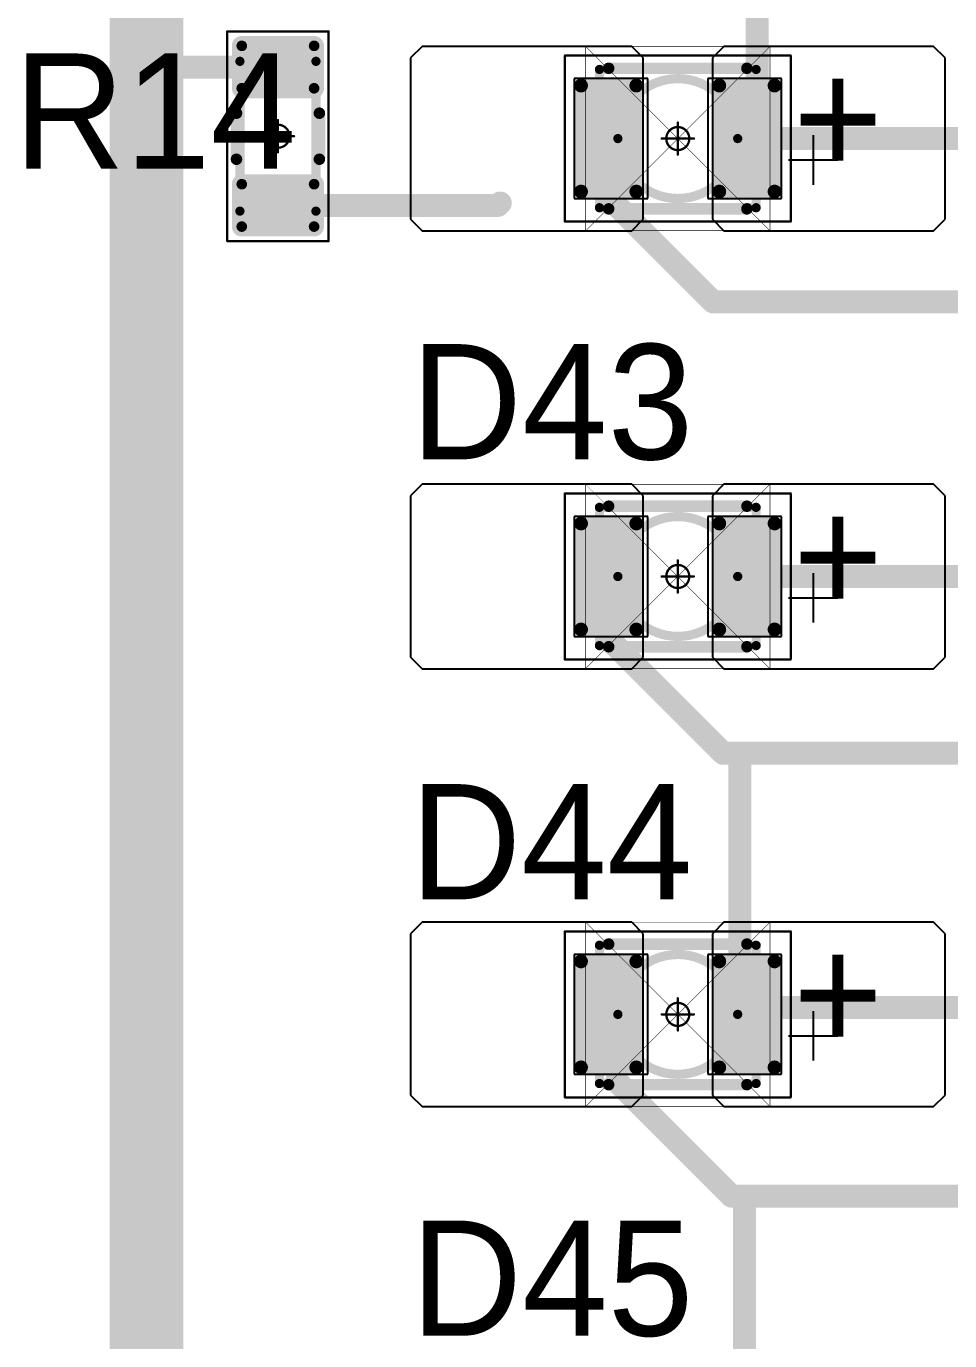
# Model space of a CAD drawing. Header units: millimetres. Extents: x 0 to 273, y 0 to 149.
# Drawn here: x 129.86 to 149.9, y 74.42 to 102.94 of the extents above; entities that cross this region are included whole.
import ezdxf

# ---------------------------------------------------------------- set-up
doc = ezdxf.new("R2010")
doc.units = ezdxf.units.MM
for name, color, linetype in [('Mechanical13', 56, 'Continuous'), ('Mechanical15', 56, 'Continuous'), ('Mechanical2', 216, 'Continuous'), ('TopLayer', 1, 'Continuous'), ('TopOverlay', 2, 'Continuous'), ('TopPaste', 8, 'Continuous'), ('TopSolder', 216, 'Continuous')]:
    doc.layers.add(name, color=color, linetype=linetype)

# ---------------------------------------------------------------- blocks, each defined once
blk = doc.blocks.new('RC1206S_78')
at = {"layer": 'Mechanical13', "const_width": 0.2}
for points in [[(1.625, 0.825), (-1.625, 0.825)], [(-1.625, -0.825), (-1.625, 0.825)], [(1.625, -0.825), (1.625, 0.825)], [(1.625, -0.825), (-1.625, -0.825)]]:
    blk.add_lwpolyline(points, dxfattribs=at)
at = {"layer": 'Mechanical13', "const_width": 0.1}
for points in [[(-1.675, 0.825, 1), (-1.575, 0.825, 1)], [(-1.675, 0.825, 1), (-1.575, 0.825, 1)], [(1.575, 0.825, 1), (1.675, 0.825, 1)], [(1.575, 0.825, 1), (1.675, 0.825, 1)], [(-1.675, -0.825, 1), (-1.575, -0.825, 1)], [(-1.675, -0.825, 1), (-1.575, -0.825, 1)], [(1.575, -0.825, 1), (1.675, -0.825, 1)], [(1.575, -0.825, 1), (1.675, -0.825, 1)]]:
    blk.add_lwpolyline(points, format="xyb", close=True, dxfattribs=at)
at = {"layer": 'Mechanical15', "const_width": 0.05}
for points in [[(2.275, 1.1), (-2.275, 1.1)], [(-2.275, -1.1), (-2.275, 1.1)], [(2.275, -1.1), (2.275, 1.1)], [(0, -0.35), (0, 0.35)], [(0.35, 0), (-0.35, 0)], [(2.275, -1.1), (-2.275, -1.1)]]:
    blk.add_lwpolyline(points, dxfattribs=at)
at = {"layer": 'Mechanical15'}
for points, const_width in [([(-2.287, 1.1, 1), (-2.262, 1.1, 1)], 0.025), ([(-2.287, 1.1, 1), (-2.262, 1.1, 1)], 0.025), ([(2.262, 1.1, 1), (2.287, 1.1, 1)], 0.025), ([(2.262, 1.1, 1), (2.287, 1.1, 1)], 0.025), ([(-0.012, 0.35, 1), (0.012, 0.35, 1)], 0.025), ([(-0.362, 0, 1), (-0.337, 0, 1)], 0.025), ([(0.25, 0, 1), (-0.25, 0, 1)], 0.05), ([(-0.262, 0, 1), (-0.238, 0, 1)], 0.025), ([(0.238, 0, 1), (0.262, 0, 1)], 0.025), ([(0.337, 0, 1), (0.362, 0, 1)], 0.025), ([(-0.012, -0.35, 1), (0.012, -0.35, 1)], 0.025), ([(-2.287, -1.1, 1), (-2.262, -1.1, 1)], 0.025), ([(-2.287, -1.1, 1), (-2.262, -1.1, 1)], 0.025), ([(2.262, -1.1, 1), (2.287, -1.1, 1)], 0.025), ([(2.262, -1.1, 1), (2.287, -1.1, 1)], 0.025)]:
    blk.add_lwpolyline(points, format="xyb", close=True, dxfattribs=dict(at, const_width=const_width))
at = {"layer": 'TopLayer', "const_width": 0.115}
for points in [[(-2.018, 0.785, 1), (-1.903, 0.785, 1)], [(-1.098, 0.785, 1), (-0.983, 0.785, 1)], [(0.983, 0.785, 1), (1.098, 0.785, 1)], [(1.903, 0.785, 1), (2.018, 0.785, 1)], [(-2.018, -0.785, 1), (-1.903, -0.785, 1)], [(-1.098, -0.785, 1), (-0.983, -0.785, 1)], [(0.983, -0.785, 1), (1.098, -0.785, 1)], [(1.903, -0.785, 1), (2.018, -0.785, 1)]]:
    blk.add_lwpolyline(points, format="xyb", close=True, dxfattribs=at)
at = {"layer": 'TopLayer'}
for points in [[(-1.96, -0.9), (-1.04, -0.9), (-1.96, 0.9), (-1.04, 0.9)], [(1.04, -0.9), (1.96, -0.9), (1.04, 0.9), (1.96, 0.9)], [(-2.075, -0.785), (-0.925, -0.785), (-2.075, 0.785), (-0.925, 0.785)], [(0.925, -0.785), (2.075, -0.785), (0.925, 0.785), (2.075, 0.785)]]:
    blk.add_solid(points, dxfattribs=at)
at = {"layer": 'TopOverlay', "const_width": 0.25}
for points in [[(0.5, 0.9), (-0.5, 0.9)], [(0.5, -0.9), (-0.5, -0.9)]]:
    blk.add_lwpolyline(points, dxfattribs=at)
at = {"layer": 'TopOverlay', "const_width": 0.125}
for points in [[(-0.562, 0.9, 1), (-0.437, 0.9, 1)], [(0.437, 0.9, 1), (0.562, 0.9, 1)], [(-0.562, -0.9, 1), (-0.437, -0.9, 1)], [(0.437, -0.9, 1), (0.562, -0.9, 1)]]:
    blk.add_lwpolyline(points, format="xyb", close=True, dxfattribs=at)
at = {"layer": 'TopPaste', "const_width": 0.09}
for points in [[(-2.005, 0.785, 1), (-1.915, 0.785, 1)], [(-1.085, 0.785, 1), (-0.995, 0.785, 1)], [(0.995, 0.785, 1), (1.085, 0.785, 1)], [(1.915, 0.785, 1), (2.005, 0.785, 1)], [(-2.005, -0.785, 1), (-1.915, -0.785, 1)], [(-1.085, -0.785, 1), (-0.995, -0.785, 1)], [(0.995, -0.785, 1), (1.085, -0.785, 1)], [(1.915, -0.785, 1), (2.005, -0.785, 1)]]:
    blk.add_lwpolyline(points, format="xyb", close=True, dxfattribs=at)
at = {"layer": 'TopPaste'}
for points in [[(-1.96, -0.875), (-1.04, -0.875), (-1.96, 0.875), (-1.04, 0.875)], [(1.04, -0.875), (1.96, -0.875), (1.04, 0.875), (1.96, 0.875)], [(-2.05, -0.785), (-0.95, -0.785), (-2.05, 0.785), (-0.95, 0.785)], [(0.95, -0.785), (2.05, -0.785), (0.95, 0.785), (2.05, 0.785)]]:
    blk.add_solid(points, dxfattribs=at)
at = {"layer": 'TopSolder', "const_width": 0.215}
for points in [[(-2.068, 0.785, 1), (-1.853, 0.785, 1)], [(-1.148, 0.785, 1), (-0.933, 0.785, 1)], [(0.933, 0.785, 1), (1.148, 0.785, 1)], [(1.853, 0.785, 1), (2.068, 0.785, 1)], [(-2.068, -0.785, 1), (-1.853, -0.785, 1)], [(-1.148, -0.785, 1), (-0.933, -0.785, 1)], [(0.933, -0.785, 1), (1.148, -0.785, 1)], [(1.853, -0.785, 1), (2.068, -0.785, 1)]]:
    blk.add_lwpolyline(points, format="xyb", close=True, dxfattribs=at)
at = {"layer": 'TopSolder'}
for points in [[(-1.96, -1), (-1.04, -1), (-1.96, 1), (-1.04, 1)], [(1.04, -1), (1.96, -1), (1.04, 1), (1.96, 1)], [(-2.175, -0.785), (-0.825, -0.785), (-2.175, 0.785), (-0.825, 0.785)], [(0.825, -0.785), (2.175, -0.785), (0.825, 0.785), (2.175, 0.785)]]:
    blk.add_solid(points, dxfattribs=at)
blk = doc.blocks.new('T66G_111')
at = {"layer": 'Mechanical13'}
for p, q in [((2.936, 0.071), (2.936, -1)), ((2.4, -0.464), (3.471, -0.464))]:
    blk.add_line(p, q, dxfattribs=at)
at = {"layer": 'Mechanical13', "const_width": 0.2}
for points in [[(-1.7, 1.5), (1.7, 1.5)], [(-1.7, -1.5), (-1.7, 1.5)], [(1.7, -1.5), (1.7, 1.5)], [(-1.7, -1.5), (1.7, -1.5)]]:
    blk.add_lwpolyline(points, dxfattribs=at)
at = {"layer": 'Mechanical13'}
for points, const_width in [([(-1.75, 1.5, 1), (-1.65, 1.5, 1)], 0.1), ([(-1.75, 1.5, 1), (-1.65, 1.5, 1)], 0.1), ([(1.65, 1.5, 1), (1.75, 1.5, 1)], 0.1), ([(1.65, 1.5, 1), (1.75, 1.5, 1)], 0.1), ([(1.3, 0, 1), (-1.3, 0, 1)], 0.2), ([(-1.35, 0, 1), (-1.25, 0, 1)], 0.1), ([(1.25, 0, 1), (1.35, 0, 1)], 0.1), ([(-1.75, -1.5, 1), (-1.65, -1.5, 1)], 0.1), ([(-1.75, -1.5, 1), (-1.65, -1.5, 1)], 0.1), ([(1.65, -1.5, 1), (1.75, -1.5, 1)], 0.1), ([(1.65, -1.5, 1), (1.75, -1.5, 1)], 0.1)]:
    blk.add_lwpolyline(points, format="xyb", close=True, dxfattribs=dict(at, const_width=const_width))
at = {"layer": 'Mechanical15', "const_width": 0.05}
for points in [[(-2.45, -1.8), (-2.45, 1.8)], [(-2.45, 1.8), (2.45, 1.8)], [(2.45, -1.8), (2.45, 1.8)], [(0, -0.35), (0, 0.35)], [(-0.35, 0), (0.35, 0)], [(-2.45, -1.8), (2.45, -1.8)]]:
    blk.add_lwpolyline(points, dxfattribs=at)
at = {"layer": 'Mechanical15'}
for points, const_width in [([(-2.462, 1.8, 1), (-2.438, 1.8, 1)], 0.025), ([(-2.462, 1.8, 1), (-2.438, 1.8, 1)], 0.025), ([(2.438, 1.8, 1), (2.462, 1.8, 1)], 0.025), ([(2.438, 1.8, 1), (2.462, 1.8, 1)], 0.025), ([(-0.012, 0.35, 1), (0.012, 0.35, 1)], 0.025), ([(-0.362, 0, 1), (-0.337, 0, 1)], 0.025), ([(0.25, 0, 1), (-0.25, 0, 1)], 0.05), ([(-0.262, 0, 1), (-0.238, 0, 1)], 0.025), ([(0.238, 0, 1), (0.262, 0, 1)], 0.025), ([(0.337, 0, 1), (0.362, 0, 1)], 0.025), ([(-0.012, -0.35, 1), (0.012, -0.35, 1)], 0.025), ([(-2.462, -1.8, 1), (-2.438, -1.8, 1)], 0.025), ([(-2.462, -1.8, 1), (-2.438, -1.8, 1)], 0.025), ([(2.438, -1.8, 1), (2.462, -1.8, 1)], 0.025), ([(2.438, -1.8, 1), (2.462, -1.8, 1)], 0.025)]:
    blk.add_lwpolyline(points, format="xyb", close=True, dxfattribs=dict(at, const_width=const_width))
at = {"layer": 'TopLayer'}
for p, q in [((-5.55, 2), (-5.8, 1.75)), ((-1, 2), (-5.55, 2)), ((-0.75, 1.75), (-1, 2)), ((1, 2), (0.75, 1.75)), ((5.55, 2), (1, 2)), ((5.8, 1.75), (5.55, 2)), ((-5.8, 1.75), (-5.8, -1.75)), ((-0.75, -1.75), (-0.75, 1.75)), ((0.75, 1.75), (0.75, -1.75)), ((5.8, -1.75), (5.8, 1.75)), ((-5.8, -1.75), (-5.55, -2)), ((-1, -2), (-0.75, -1.75)), ((0.75, -1.75), (1, -2)), ((5.55, -2), (5.8, -1.75)), ((-5.55, -2), (-1, -2)), ((1, -2), (5.55, -2))]:
    blk.add_line(p, q, dxfattribs=at)
at = {"layer": 'TopLayer', "const_width": 0.15}
for points in [[(-2.175, 1.15, 1), (-2.025, 1.15, 1)], [(-0.975, 1.15, 1), (-0.825, 1.15, 1)], [(0.825, 1.15, 1), (0.975, 1.15, 1)], [(2.025, 1.15, 1), (2.175, 1.15, 1)], [(-2.175, -1.15, 1), (-2.025, -1.15, 1)], [(-0.975, -1.15, 1), (-0.825, -1.15, 1)], [(0.825, -1.15, 1), (0.975, -1.15, 1)], [(2.025, -1.15, 1), (2.175, -1.15, 1)]]:
    blk.add_lwpolyline(points, format="xyb", close=True, dxfattribs=at)
at = {"layer": 'TopLayer'}
for points in [[(-0.75, 1.15), (-2.25, 1.15), (-0.75, -1.15), (-2.25, -1.15)], [(-0.9, 1.3), (-2.1, 1.3), (-0.9, -1.3), (-2.1, -1.3)], [(2.25, 1.15), (0.75, 1.15), (2.25, -1.15), (0.75, -1.15)], [(2.1, 1.3), (0.9, 1.3), (2.1, -1.3), (0.9, -1.3)]]:
    blk.add_solid(points, dxfattribs=at)
at = {"layer": 'TopOverlay', "const_width": 0.25}
for points in [[(-1.5, 1.525), (1.5, 1.525)], [(-1.5, -1.525), (1.5, -1.525)]]:
    blk.add_lwpolyline(points, dxfattribs=at)
at = {"layer": 'TopOverlay', "const_width": 0.125}
for points in [[(-1.562, 1.525, 1), (-1.438, 1.525, 1)], [(1.438, 1.525, 1), (1.562, 1.525, 1)], [(-1.562, -1.525, 1), (-1.438, -1.525, 1)], [(1.438, -1.525, 1), (1.562, -1.525, 1)]]:
    blk.add_lwpolyline(points, format="xyb", close=True, dxfattribs=at)
at = {"layer": 'TopPaste', "const_width": 0.125}
for points in [[(-2.163, 1.15, 1), (-2.038, 1.15, 1)], [(-0.963, 1.15, 1), (-0.838, 1.15, 1)], [(0.838, 1.15, 1), (0.963, 1.15, 1)], [(2.038, 1.15, 1), (2.163, 1.15, 1)], [(-2.163, -1.15, 1), (-2.038, -1.15, 1)], [(-0.963, -1.15, 1), (-0.838, -1.15, 1)], [(0.838, -1.15, 1), (0.963, -1.15, 1)], [(2.038, -1.15, 1), (2.163, -1.15, 1)]]:
    blk.add_lwpolyline(points, format="xyb", close=True, dxfattribs=at)
at = {"layer": 'TopPaste'}
for points in [[(-0.775, 1.15), (-2.225, 1.15), (-0.775, -1.15), (-2.225, -1.15)], [(-0.9, 1.275), (-2.1, 1.275), (-0.9, -1.275), (-2.1, -1.275)], [(2.225, 1.15), (0.775, 1.15), (2.225, -1.15), (0.775, -1.15)], [(2.1, 1.275), (0.9, 1.275), (2.1, -1.275), (0.9, -1.275)]]:
    blk.add_solid(points, dxfattribs=at)
at = {"layer": 'TopSolder'}
for p, q in [((-2.25, 1.3), (-2.25, -1.3)), ((-0.65, 1.3), (-2.25, 1.3)), ((-0.65, -1.3), (-0.65, 1.3)), ((0.65, 1.3), (0.65, -1.3)), ((2.25, 1.3), (0.65, 1.3)), ((2.25, -1.3), (2.25, 1.3)), ((-2.25, -1.3), (-0.65, -1.3)), ((0.65, -1.3), (2.25, -1.3))]:
    blk.add_line(p, q, dxfattribs=at)
at = {"layer": 'TopOverlay'}
blk.add_text('+', height=2.5, dxfattribs=at).set_placement((2.5, -0.8))
blk = doc.blocks.new('T66G_112')
at = {"layer": 'Mechanical13'}
for p, q in [((2.936, 0.071), (2.936, -1)), ((2.4, -0.464), (3.471, -0.464))]:
    blk.add_line(p, q, dxfattribs=at)
at = {"layer": 'Mechanical13', "const_width": 0.2}
for points in [[(-1.7, 1.5), (1.7, 1.5)], [(-1.7, -1.5), (-1.7, 1.5)], [(1.7, -1.5), (1.7, 1.5)], [(-1.7, -1.5), (1.7, -1.5)]]:
    blk.add_lwpolyline(points, dxfattribs=at)
at = {"layer": 'Mechanical13'}
for points, const_width in [([(-1.75, 1.5, 1), (-1.65, 1.5, 1)], 0.1), ([(-1.75, 1.5, 1), (-1.65, 1.5, 1)], 0.1), ([(1.65, 1.5, 1), (1.75, 1.5, 1)], 0.1), ([(1.65, 1.5, 1), (1.75, 1.5, 1)], 0.1), ([(1.3, 0, 1), (-1.3, 0, 1)], 0.2), ([(-1.35, 0, 1), (-1.25, 0, 1)], 0.1), ([(1.25, 0, 1), (1.35, 0, 1)], 0.1), ([(-1.75, -1.5, 1), (-1.65, -1.5, 1)], 0.1), ([(-1.75, -1.5, 1), (-1.65, -1.5, 1)], 0.1), ([(1.65, -1.5, 1), (1.75, -1.5, 1)], 0.1), ([(1.65, -1.5, 1), (1.75, -1.5, 1)], 0.1)]:
    blk.add_lwpolyline(points, format="xyb", close=True, dxfattribs=dict(at, const_width=const_width))
at = {"layer": 'Mechanical15', "const_width": 0.05}
for points in [[(-2.45, -1.8), (-2.45, 1.8)], [(-2.45, 1.8), (2.45, 1.8)], [(2.45, -1.8), (2.45, 1.8)], [(0, -0.35), (0, 0.35)], [(-0.35, 0), (0.35, 0)], [(-2.45, -1.8), (2.45, -1.8)]]:
    blk.add_lwpolyline(points, dxfattribs=at)
at = {"layer": 'Mechanical15'}
for points, const_width in [([(-2.462, 1.8, 1), (-2.438, 1.8, 1)], 0.025), ([(-2.462, 1.8, 1), (-2.438, 1.8, 1)], 0.025), ([(2.438, 1.8, 1), (2.462, 1.8, 1)], 0.025), ([(2.438, 1.8, 1), (2.462, 1.8, 1)], 0.025), ([(-0.012, 0.35, 1), (0.012, 0.35, 1)], 0.025), ([(-0.362, 0, 1), (-0.337, 0, 1)], 0.025), ([(0.25, 0, 1), (-0.25, 0, 1)], 0.05), ([(-0.262, 0, 1), (-0.238, 0, 1)], 0.025), ([(0.238, 0, 1), (0.262, 0, 1)], 0.025), ([(0.337, 0, 1), (0.362, 0, 1)], 0.025), ([(-0.012, -0.35, 1), (0.012, -0.35, 1)], 0.025), ([(-2.462, -1.8, 1), (-2.438, -1.8, 1)], 0.025), ([(-2.462, -1.8, 1), (-2.438, -1.8, 1)], 0.025), ([(2.438, -1.8, 1), (2.462, -1.8, 1)], 0.025), ([(2.438, -1.8, 1), (2.462, -1.8, 1)], 0.025)]:
    blk.add_lwpolyline(points, format="xyb", close=True, dxfattribs=dict(at, const_width=const_width))
at = {"layer": 'TopLayer'}
for p, q in [((-5.55, 2), (-5.8, 1.75)), ((-1, 2), (-5.55, 2)), ((-0.75, 1.75), (-1, 2)), ((1, 2), (0.75, 1.75)), ((5.55, 2), (1, 2)), ((5.8, 1.75), (5.55, 2)), ((-5.8, 1.75), (-5.8, -1.75)), ((-0.75, -1.75), (-0.75, 1.75)), ((0.75, 1.75), (0.75, -1.75)), ((5.8, -1.75), (5.8, 1.75)), ((-5.8, -1.75), (-5.55, -2)), ((-1, -2), (-0.75, -1.75)), ((0.75, -1.75), (1, -2)), ((5.55, -2), (5.8, -1.75)), ((-5.55, -2), (-1, -2)), ((1, -2), (5.55, -2))]:
    blk.add_line(p, q, dxfattribs=at)
at = {"layer": 'TopLayer', "const_width": 0.15}
for points in [[(-2.175, 1.15, 1), (-2.025, 1.15, 1)], [(-0.975, 1.15, 1), (-0.825, 1.15, 1)], [(0.825, 1.15, 1), (0.975, 1.15, 1)], [(2.025, 1.15, 1), (2.175, 1.15, 1)], [(-2.175, -1.15, 1), (-2.025, -1.15, 1)], [(-0.975, -1.15, 1), (-0.825, -1.15, 1)], [(0.825, -1.15, 1), (0.975, -1.15, 1)], [(2.025, -1.15, 1), (2.175, -1.15, 1)]]:
    blk.add_lwpolyline(points, format="xyb", close=True, dxfattribs=at)
at = {"layer": 'TopLayer'}
for points in [[(-0.75, 1.15), (-2.25, 1.15), (-0.75, -1.15), (-2.25, -1.15)], [(-0.9, 1.3), (-2.1, 1.3), (-0.9, -1.3), (-2.1, -1.3)], [(2.25, 1.15), (0.75, 1.15), (2.25, -1.15), (0.75, -1.15)], [(2.1, 1.3), (0.9, 1.3), (2.1, -1.3), (0.9, -1.3)]]:
    blk.add_solid(points, dxfattribs=at)
at = {"layer": 'TopOverlay', "const_width": 0.25}
for points in [[(-1.5, 1.525), (1.5, 1.525)], [(-1.5, -1.525), (1.5, -1.525)]]:
    blk.add_lwpolyline(points, dxfattribs=at)
at = {"layer": 'TopOverlay', "const_width": 0.125}
for points in [[(-1.562, 1.525, 1), (-1.438, 1.525, 1)], [(1.438, 1.525, 1), (1.562, 1.525, 1)], [(-1.562, -1.525, 1), (-1.438, -1.525, 1)], [(1.438, -1.525, 1), (1.562, -1.525, 1)]]:
    blk.add_lwpolyline(points, format="xyb", close=True, dxfattribs=at)
at = {"layer": 'TopPaste', "const_width": 0.125}
for points in [[(-2.163, 1.15, 1), (-2.038, 1.15, 1)], [(-0.963, 1.15, 1), (-0.838, 1.15, 1)], [(0.838, 1.15, 1), (0.963, 1.15, 1)], [(2.038, 1.15, 1), (2.163, 1.15, 1)], [(-2.163, -1.15, 1), (-2.038, -1.15, 1)], [(-0.963, -1.15, 1), (-0.838, -1.15, 1)], [(0.838, -1.15, 1), (0.963, -1.15, 1)], [(2.038, -1.15, 1), (2.163, -1.15, 1)]]:
    blk.add_lwpolyline(points, format="xyb", close=True, dxfattribs=at)
at = {"layer": 'TopPaste'}
for points in [[(-0.775, 1.15), (-2.225, 1.15), (-0.775, -1.15), (-2.225, -1.15)], [(-0.9, 1.275), (-2.1, 1.275), (-0.9, -1.275), (-2.1, -1.275)], [(2.225, 1.15), (0.775, 1.15), (2.225, -1.15), (0.775, -1.15)], [(2.1, 1.275), (0.9, 1.275), (2.1, -1.275), (0.9, -1.275)]]:
    blk.add_solid(points, dxfattribs=at)
at = {"layer": 'TopSolder'}
for p, q in [((-2.25, 1.3), (-2.25, -1.3)), ((-0.65, 1.3), (-2.25, 1.3)), ((-0.65, -1.3), (-0.65, 1.3)), ((0.65, 1.3), (0.65, -1.3)), ((2.25, 1.3), (0.65, 1.3)), ((2.25, -1.3), (2.25, 1.3)), ((-2.25, -1.3), (-0.65, -1.3)), ((0.65, -1.3), (2.25, -1.3))]:
    blk.add_line(p, q, dxfattribs=at)
at = {"layer": 'TopOverlay'}
blk.add_text('+', height=2.5, dxfattribs=at).set_placement((2.5, -0.8))
blk = doc.blocks.new('T66G_113')
at = {"layer": 'Mechanical13'}
for p, q in [((2.936, 0.071), (2.936, -1)), ((2.4, -0.464), (3.471, -0.464))]:
    blk.add_line(p, q, dxfattribs=at)
at = {"layer": 'Mechanical13', "const_width": 0.2}
for points in [[(-1.7, 1.5), (1.7, 1.5)], [(-1.7, -1.5), (-1.7, 1.5)], [(1.7, -1.5), (1.7, 1.5)], [(-1.7, -1.5), (1.7, -1.5)]]:
    blk.add_lwpolyline(points, dxfattribs=at)
at = {"layer": 'Mechanical13'}
for points, const_width in [([(-1.75, 1.5, 1), (-1.65, 1.5, 1)], 0.1), ([(-1.75, 1.5, 1), (-1.65, 1.5, 1)], 0.1), ([(1.65, 1.5, 1), (1.75, 1.5, 1)], 0.1), ([(1.65, 1.5, 1), (1.75, 1.5, 1)], 0.1), ([(1.3, 0, 1), (-1.3, 0, 1)], 0.2), ([(-1.35, 0, 1), (-1.25, 0, 1)], 0.1), ([(1.25, 0, 1), (1.35, 0, 1)], 0.1), ([(-1.75, -1.5, 1), (-1.65, -1.5, 1)], 0.1), ([(-1.75, -1.5, 1), (-1.65, -1.5, 1)], 0.1), ([(1.65, -1.5, 1), (1.75, -1.5, 1)], 0.1), ([(1.65, -1.5, 1), (1.75, -1.5, 1)], 0.1)]:
    blk.add_lwpolyline(points, format="xyb", close=True, dxfattribs=dict(at, const_width=const_width))
at = {"layer": 'Mechanical15', "const_width": 0.05}
for points in [[(-2.45, -1.8), (-2.45, 1.8)], [(-2.45, 1.8), (2.45, 1.8)], [(2.45, -1.8), (2.45, 1.8)], [(0, -0.35), (0, 0.35)], [(-0.35, 0), (0.35, 0)], [(-2.45, -1.8), (2.45, -1.8)]]:
    blk.add_lwpolyline(points, dxfattribs=at)
at = {"layer": 'Mechanical15'}
for points, const_width in [([(-2.462, 1.8, 1), (-2.438, 1.8, 1)], 0.025), ([(-2.462, 1.8, 1), (-2.438, 1.8, 1)], 0.025), ([(2.438, 1.8, 1), (2.462, 1.8, 1)], 0.025), ([(2.438, 1.8, 1), (2.462, 1.8, 1)], 0.025), ([(-0.012, 0.35, 1), (0.012, 0.35, 1)], 0.025), ([(-0.362, 0, 1), (-0.337, 0, 1)], 0.025), ([(0.25, 0, 1), (-0.25, 0, 1)], 0.05), ([(-0.262, 0, 1), (-0.238, 0, 1)], 0.025), ([(0.238, 0, 1), (0.262, 0, 1)], 0.025), ([(0.337, 0, 1), (0.362, 0, 1)], 0.025), ([(-0.012, -0.35, 1), (0.012, -0.35, 1)], 0.025), ([(-2.462, -1.8, 1), (-2.438, -1.8, 1)], 0.025), ([(-2.462, -1.8, 1), (-2.438, -1.8, 1)], 0.025), ([(2.438, -1.8, 1), (2.462, -1.8, 1)], 0.025), ([(2.438, -1.8, 1), (2.462, -1.8, 1)], 0.025)]:
    blk.add_lwpolyline(points, format="xyb", close=True, dxfattribs=dict(at, const_width=const_width))
at = {"layer": 'TopLayer'}
for p, q in [((-5.55, 2), (-5.8, 1.75)), ((-1, 2), (-5.55, 2)), ((-0.75, 1.75), (-1, 2)), ((1, 2), (0.75, 1.75)), ((5.55, 2), (1, 2)), ((5.8, 1.75), (5.55, 2)), ((-5.8, 1.75), (-5.8, -1.75)), ((-0.75, -1.75), (-0.75, 1.75)), ((0.75, 1.75), (0.75, -1.75)), ((5.8, -1.75), (5.8, 1.75)), ((-5.8, -1.75), (-5.55, -2)), ((-1, -2), (-0.75, -1.75)), ((0.75, -1.75), (1, -2)), ((5.55, -2), (5.8, -1.75)), ((-5.55, -2), (-1, -2)), ((1, -2), (5.55, -2))]:
    blk.add_line(p, q, dxfattribs=at)
at = {"layer": 'TopLayer', "const_width": 0.15}
for points in [[(-2.175, 1.15, 1), (-2.025, 1.15, 1)], [(-0.975, 1.15, 1), (-0.825, 1.15, 1)], [(0.825, 1.15, 1), (0.975, 1.15, 1)], [(2.025, 1.15, 1), (2.175, 1.15, 1)], [(-2.175, -1.15, 1), (-2.025, -1.15, 1)], [(-0.975, -1.15, 1), (-0.825, -1.15, 1)], [(0.825, -1.15, 1), (0.975, -1.15, 1)], [(2.025, -1.15, 1), (2.175, -1.15, 1)]]:
    blk.add_lwpolyline(points, format="xyb", close=True, dxfattribs=at)
at = {"layer": 'TopLayer'}
for points in [[(-0.75, 1.15), (-2.25, 1.15), (-0.75, -1.15), (-2.25, -1.15)], [(-0.9, 1.3), (-2.1, 1.3), (-0.9, -1.3), (-2.1, -1.3)], [(2.25, 1.15), (0.75, 1.15), (2.25, -1.15), (0.75, -1.15)], [(2.1, 1.3), (0.9, 1.3), (2.1, -1.3), (0.9, -1.3)]]:
    blk.add_solid(points, dxfattribs=at)
at = {"layer": 'TopOverlay', "const_width": 0.25}
for points in [[(-1.5, 1.525), (1.5, 1.525)], [(-1.5, -1.525), (1.5, -1.525)]]:
    blk.add_lwpolyline(points, dxfattribs=at)
at = {"layer": 'TopOverlay', "const_width": 0.125}
for points in [[(-1.562, 1.525, 1), (-1.438, 1.525, 1)], [(1.438, 1.525, 1), (1.562, 1.525, 1)], [(-1.562, -1.525, 1), (-1.438, -1.525, 1)], [(1.438, -1.525, 1), (1.562, -1.525, 1)]]:
    blk.add_lwpolyline(points, format="xyb", close=True, dxfattribs=at)
at = {"layer": 'TopPaste', "const_width": 0.125}
for points in [[(-2.163, 1.15, 1), (-2.038, 1.15, 1)], [(-0.963, 1.15, 1), (-0.838, 1.15, 1)], [(0.838, 1.15, 1), (0.963, 1.15, 1)], [(2.038, 1.15, 1), (2.163, 1.15, 1)], [(-2.163, -1.15, 1), (-2.038, -1.15, 1)], [(-0.963, -1.15, 1), (-0.838, -1.15, 1)], [(0.838, -1.15, 1), (0.963, -1.15, 1)], [(2.038, -1.15, 1), (2.163, -1.15, 1)]]:
    blk.add_lwpolyline(points, format="xyb", close=True, dxfattribs=at)
at = {"layer": 'TopPaste'}
for points in [[(-0.775, 1.15), (-2.225, 1.15), (-0.775, -1.15), (-2.225, -1.15)], [(-0.9, 1.275), (-2.1, 1.275), (-0.9, -1.275), (-2.1, -1.275)], [(2.225, 1.15), (0.775, 1.15), (2.225, -1.15), (0.775, -1.15)], [(2.1, 1.275), (0.9, 1.275), (2.1, -1.275), (0.9, -1.275)]]:
    blk.add_solid(points, dxfattribs=at)
at = {"layer": 'TopSolder'}
for p, q in [((-2.25, 1.3), (-2.25, -1.3)), ((-0.65, 1.3), (-2.25, 1.3)), ((-0.65, -1.3), (-0.65, 1.3)), ((0.65, 1.3), (0.65, -1.3)), ((2.25, 1.3), (0.65, 1.3)), ((2.25, -1.3), (2.25, 1.3)), ((-2.25, -1.3), (-0.65, -1.3)), ((0.65, -1.3), (2.25, -1.3))]:
    blk.add_line(p, q, dxfattribs=at)
at = {"layer": 'TopOverlay'}
blk.add_text('+', height=2.5, dxfattribs=at).set_placement((2.5, -0.8))

msp = doc.modelspace()

# ---------------------------------------------------------------- linework, layer by layer
at = {"layer": 'Mechanical2'}
for points, const_width in [([(142.002, 98.499), (142.002, 102.499)], 0.0127), ([(142.002, 102.499), (146.002, 102.499)], 0.0127), ([(142.002, 102.499), (146.002, 98.499)], 0.01), ([(142.002, 98.499), (146.002, 102.499)], 0.01), ([(146.002, 98.499), (146.002, 102.499)], 0.0127), ([(142.002, 98.499), (146.002, 98.499)], 0.0127), ([(142.002, 88.999), (142.002, 92.999)], 0.0127), ([(142.002, 92.999), (146.002, 92.999)], 0.0127), ([(142.002, 92.999), (146.002, 88.999)], 0.01), ([(142.002, 88.999), (146.002, 92.999)], 0.01), ([(146.002, 88.999), (146.002, 92.999)], 0.0127), ([(142.002, 88.999), (146.002, 88.999)], 0.0127), ([(142.002, 79.499), (142.002, 83.499)], 0.0127), ([(142.002, 83.499), (146.002, 83.499)], 0.0127), ([(142.002, 83.499), (146.002, 79.499)], 0.01), ([(142.002, 79.499), (146.002, 83.499)], 0.01), ([(146.002, 79.499), (146.002, 83.499)], 0.0127), ([(142.002, 79.499), (146.002, 79.499)], 0.0127)]:
    msp.add_lwpolyline(points, dxfattribs=dict(at, const_width=const_width))
for points, const_width in [([(141.999, 102.499, 1), (142.005, 102.499, 1)], 0.00635), ([(141.999, 102.499, 1), (142.005, 102.499, 1)], 0.00635), ([(141.999, 102.499, 1), (142.004, 102.499, 1)], 0.005), ([(145.999, 102.499, 1), (146.005, 102.499, 1)], 0.00635), ([(145.999, 102.499, 1), (146.005, 102.499, 1)], 0.00635), ([(145.999, 102.499, 1), (146.004, 102.499, 1)], 0.005), ([(141.999, 98.499, 1), (142.005, 98.499, 1)], 0.00635), ([(141.999, 98.499, 1), (142.005, 98.499, 1)], 0.00635), ([(141.999, 98.499, 1), (142.004, 98.499, 1)], 0.005), ([(145.999, 98.499, 1), (146.005, 98.499, 1)], 0.00635), ([(145.999, 98.499, 1), (146.005, 98.499, 1)], 0.00635), ([(145.999, 98.499, 1), (146.004, 98.499, 1)], 0.005), ([(141.999, 92.999, 1), (142.005, 92.999, 1)], 0.00635), ([(141.999, 92.999, 1), (142.005, 92.999, 1)], 0.00635), ([(141.999, 92.999, 1), (142.004, 92.999, 1)], 0.005), ([(145.999, 92.999, 1), (146.005, 92.999, 1)], 0.00635), ([(145.999, 92.999, 1), (146.005, 92.999, 1)], 0.00635), ([(145.999, 92.999, 1), (146.004, 92.999, 1)], 0.005), ([(141.999, 88.999, 1), (142.005, 88.999, 1)], 0.00635), ([(141.999, 88.999, 1), (142.005, 88.999, 1)], 0.00635), ([(141.999, 88.999, 1), (142.004, 88.999, 1)], 0.005), ([(145.999, 88.999, 1), (146.005, 88.999, 1)], 0.00635), ([(145.999, 88.999, 1), (146.005, 88.999, 1)], 0.00635), ([(145.999, 88.999, 1), (146.004, 88.999, 1)], 0.005), ([(141.999, 83.499, 1), (142.005, 83.499, 1)], 0.00635), ([(141.999, 83.499, 1), (142.005, 83.499, 1)], 0.00635), ([(141.999, 83.499, 1), (142.004, 83.499, 1)], 0.005), ([(145.999, 83.499, 1), (146.005, 83.499, 1)], 0.00635), ([(145.999, 83.499, 1), (146.005, 83.499, 1)], 0.00635), ([(145.999, 83.499, 1), (146.004, 83.499, 1)], 0.005), ([(141.999, 79.499, 1), (142.005, 79.499, 1)], 0.00635), ([(141.999, 79.499, 1), (142.005, 79.499, 1)], 0.00635), ([(141.999, 79.499, 1), (142.004, 79.499, 1)], 0.005), ([(145.999, 79.499, 1), (146.005, 79.499, 1)], 0.00635), ([(145.999, 79.499, 1), (146.005, 79.499, 1)], 0.00635), ([(145.999, 79.499, 1), (146.004, 79.499, 1)], 0.005)]:
    msp.add_lwpolyline(points, format="xyb", close=True, dxfattribs=dict(at, const_width=const_width))
at = {"layer": 'TopLayer'}
for points, const_width in [([(132.475, 102.075), (132.475, 114.9)], 1.6), ([(145.725, 100.722), (145.725, 106)], 0.5), ([(132.475, 73.55), (132.475, 102.075)], 1.6), ([(132.475, 102.075), (132.5, 102.05)], 0.5), ([(132.5, 102.05), (135.325, 102.05)], 0.5), ([(145.502, 100.499), (145.725, 100.722)], 0.5), ([(145.502, 100.499), (150.826, 100.499)], 0.5), ([(135.325, 99.05), (140.1, 99.05)], 0.5), ([(140.1, 99.05), (140.15, 99.1)], 0.5), ([(142.625, 99.1), (144.769, 96.956)], 0.5), ([(144.769, 96.956), (150.679, 96.956)], 0.5), ([(145.502, 90.999), (155.249, 90.999)], 0.5), ([(142.55, 89.6), (144.987, 87.163)], 0.5), ([(144.987, 87.163), (145.35, 87.163)], 0.5), ([(145.35, 87.163), (150.679, 87.163)], 0.5), ([(145.35, 81.651), (145.35, 87.163)], 0.5), ([(145.35, 81.651), (150.674, 81.651)], 0.5), ([(145.35, 81.651), (145.502, 81.499)], 0.5), ([(142.675, 80.05), (145.17, 77.555)], 0.5), ([(145.17, 77.555), (145.45, 77.555)], 0.5), ([(145.45, 77.555), (150.679, 77.555)], 0.5), ([(145.45, 72.051), (145.45, 77.555)], 0.5)]:
    msp.add_lwpolyline(points, dxfattribs=dict(at, const_width=const_width))
for points, const_width in [([(132.075, 102.075, 1), (132.875, 102.075, 1)], 0.8), ([(132.075, 102.075, 1), (132.875, 102.075, 1)], 0.8), ([(132.35, 102.075, 1), (132.6, 102.075, 1)], 0.25), ([(132.375, 102.05, 1), (132.625, 102.05, 1)], 0.25), ([(132.375, 102.05, 1), (132.625, 102.05, 1)], 0.25), ([(135.2, 102.05, 1), (135.45, 102.05, 1)], 0.25), ([(145.6, 100.722, 1), (145.85, 100.722, 1)], 0.25), ([(145.6, 100.722, 1), (145.85, 100.722, 1)], 0.25), ([(145.377, 100.499, 1), (145.627, 100.499, 1)], 0.25), ([(145.377, 100.499, 1), (145.627, 100.499, 1)], 0.25), ([(135.2, 99.05, 1), (135.45, 99.05, 1)], 0.25), ([(139.975, 99.05, 1), (140.225, 99.05, 1)], 0.25), ([(139.975, 99.05, 1), (140.225, 99.05, 1)], 0.25), ([(140.025, 99.1, 1), (140.275, 99.1, 1)], 0.25), ([(142.5, 99.1, 1), (142.75, 99.1, 1)], 0.25), ([(144.644, 96.956, 1), (144.894, 96.956, 1)], 0.25), ([(144.644, 96.956, 1), (144.894, 96.956, 1)], 0.25), ([(145.377, 90.999, 1), (145.627, 90.999, 1)], 0.25), ([(142.425, 89.6, 1), (142.675, 89.6, 1)], 0.25), ([(144.862, 87.163, 1), (145.112, 87.163, 1)], 0.25), ([(144.862, 87.163, 1), (145.112, 87.163, 1)], 0.25), ([(145.225, 87.163, 1), (145.475, 87.163, 1)], 0.25), ([(145.225, 87.163, 1), (145.475, 87.163, 1)], 0.25), ([(145.225, 87.163, 1), (145.475, 87.163, 1)], 0.25), ([(145.225, 81.651, 1), (145.475, 81.651, 1)], 0.25), ([(145.225, 81.651, 1), (145.475, 81.651, 1)], 0.25), ([(145.225, 81.651, 1), (145.475, 81.651, 1)], 0.25), ([(145.377, 81.499, 1), (145.627, 81.499, 1)], 0.25), ([(142.55, 80.05, 1), (142.8, 80.05, 1)], 0.25), ([(145.045, 77.555, 1), (145.295, 77.555, 1)], 0.25), ([(145.045, 77.555, 1), (145.295, 77.555, 1)], 0.25), ([(145.325, 77.555, 1), (145.575, 77.555, 1)], 0.25), ([(145.325, 77.555, 1), (145.575, 77.555, 1)], 0.25), ([(145.325, 77.555, 1), (145.575, 77.555, 1)], 0.25)]:
    msp.add_lwpolyline(points, format="xyb", close=True, dxfattribs=dict(at, const_width=const_width))

# ---------------------------------------------------------------- block references
for name, p, rotation in [('RC1206S_78', (135.325, 100.55), 270), ('T66G_113', (144.002, 100.499), 360), ('T66G_112', (144.002, 90.999), 360), ('T66G_111', (144.002, 81.499), 360)]:
    msp.add_blockref(name, p, dxfattribs=dict(rotation=rotation))

# ---------------------------------------------------------------- texts
at = {"layer": 'TopOverlay'}
for s, p in [('R14', (129.59, 99.846)), ('D43', (138.207, 93.541)), ('D44', (138.191, 83.996)), ('D45', (138.208, 74.527))]:
    msp.add_text(s, height=2.5, dxfattribs=at).set_placement(p)

doc.saveas('drawing.dxf')
